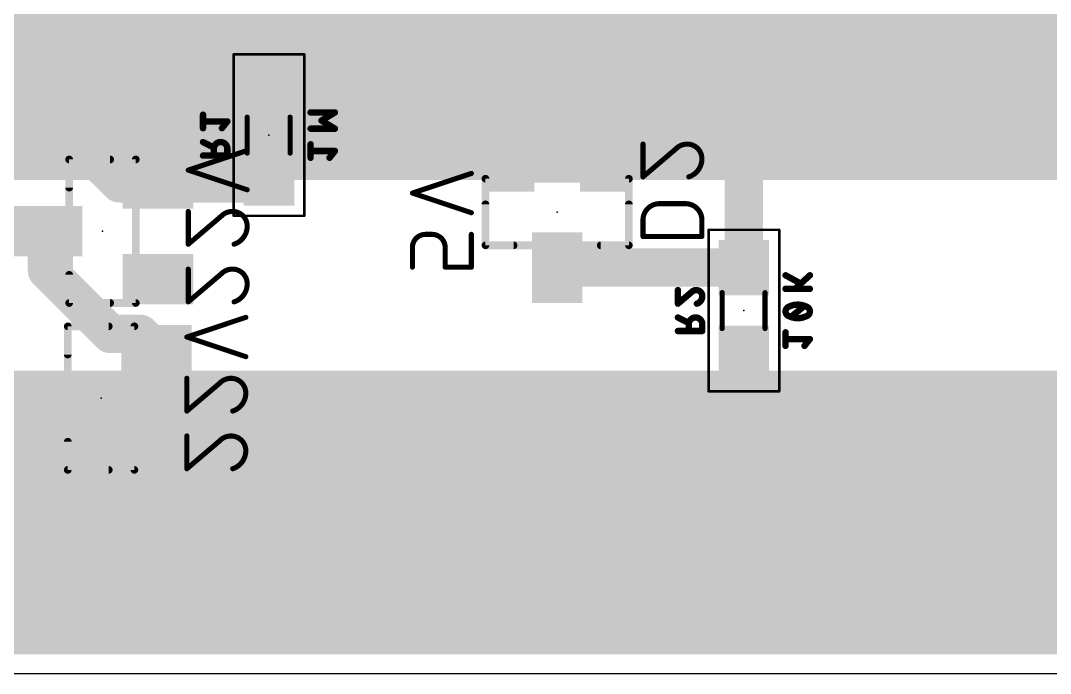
# Model space of a CAD drawing. Extents: x 0 to 6.01, y 0 to 3.
# Drawn here: x 1.206 to 2.01, y 0 to 0.509 of the extents above; entities that cross this region are included whole.
import ezdxf

# ---------------------------------------------------------------- set-up
doc = ezdxf.new("R2010")
doc.units = 0
for name, color, linetype in [('1', 12, 'CONTINUOUS'), ('16', 132, 'CONTINUOUS'), ('18', 110, 'CONTINUOUS'), ('20', 31, 'CONTINUOUS'), ('22', 253, 'CONTINUOUS'), ('24', 53, 'CONTINUOUS'), ('26', 253, 'CONTINUOUS'), ('28', 253, 'CONTINUOUS'), ('40', 132, 'CONTINUOUS'), ('52', 253, 'CONTINUOUS')]:
    doc.layers.add(name, color=color, linetype=linetype)

# ---------------------------------------------------------------- blocks, each defined once
blk = doc.blocks.new('RECT')
blk.add_solid([(-0.5, -0.5), (0.5, -0.5), (-0.5, 0.5), (0.5, 0.5)])
blk = doc.blocks.new('ROUNDV')
at = {"const_width": 0.5}
blk.add_lwpolyline([(0, -0.25, 1), (0, 0.25, 1), (0, -0.25)], format="xyb", dxfattribs=at)

msp = doc.modelspace()

# ---------------------------------------------------------------- linework, layer by layer
at = {"layer": '1'}
for points, const_width in [([(1.931, 0.45), (1.931, 0.687)], 0.03), ([(0.88, 0.51), (2.31, 0.51)], 0.03), ([(1.931, 0.51), (4.246, 0.51)], 0.03), ([(0.86, 0.48), (2.32, 0.48)], 0.03), ([(1.931, 0.48), (4.246, 0.48)], 0.03), ([(0.86, 0.45), (2.32, 0.45)], 0.03), ([(1.974, 0.407), (1.931, 0.45)], 0.03), ([(1.931, 0.45), (4.246, 0.45)], 0.03), ([(0.86, 0.42), (2.32, 0.42)], 0.03), ([(1.961, 0.42), (4.246, 0.42)], 0.03), ([(4.239, 0.407), (1.974, 0.407)], 0.03), ([(2.32, 0.4), (1.18, 0.4)], 0.03), ([(0.693265, 0.2201), (4.1951, 0.2201)], 0.032), ([(0.577, 0.192), (4.642, 0.192)], 0.032), ([(0.68807, 0.16), (4.61, 0.16)], 0.032), ([(0.672782, 0.128), (4.578, 0.128)], 0.032), ([(0.643494, 0.096), (4.546, 0.096)], 0.032), ([(0.395, 0.064), (4.514, 0.064)], 0.032), ([(0.395, 0.032), (4.482, 0.032)], 0.032), ([(4.481, 0.031), (0.395, 0.031)], 0.032)]:
    msp.add_lwpolyline(points, dxfattribs=dict(at, const_width=const_width))
at = {"layer": '1', "const_width": 0.015}
for points in [[(1.931, 0.5175, 1), (1.931, 0.5025)], [(1.931, 0.4875, 1), (1.931, 0.4725)], [(1.936303, 0.455303, 1), (1.925697, 0.444697)], [(1.931, 0.4575, 1), (1.931, 0.4425)], [(1.9235, 0.45, 1), (1.9385, 0.45)], [(1.961, 0.4275, 1), (1.961, 0.4125)], [(1.974, 0.4145, 1), (1.974, 0.3995)], [(1.968697, 0.401697, 1), (1.979303, 0.412303)]]:
    msp.add_lwpolyline(points, format="xyb", dxfattribs=at)
at = {"layer": '16', "const_width": 0.03}
for points in [[(1.7708, 0.6392), (1.7708, 0.316565)], [(1.283307, 0.382402), (1.14, 0.525709)], [(1.54, 0.46), (1.533465, 0.453465)], [(1.533465, 0.453465), (1.4, 0.453465)], [(1.537441, 0.453465), (1.533465, 0.453465)], [(1.587598, 0.403307), (1.537441, 0.453465)], [(1.313307, 0.382402), (1.283307, 0.382402)], [(1.395866, 0.382402), (1.313307, 0.382402)], [(1.4, 0.386535), (1.395866, 0.382402)], [(1.226693, 0.345), (1.226693, 0.314442)], [(1.770672, 0.316693), (1.625, 0.316693)], [(1.7708, 0.316565), (1.770672, 0.316693)], [(1.276221, 0.264913), (1.226693, 0.314442)], [(1.299495, 0.264913), (1.276221, 0.264913)], [(1.312207, 0.252202), (1.299495, 0.264913)], [(1.7708, 0.249635), (1.7708, 0.1908)], [(1.225593, 0.2148), (1.225148, 0.124852)], [(1.7708, 0.1908), (1.77, 0.19)], [(1.23, 0.12), (1.225148, 0.124852)]]:
    msp.add_lwpolyline(points, dxfattribs=at)
at = {"layer": '16', "const_width": 0.015}
for points in [[(1.545303, 0.454697, 1), (1.534697, 0.465303)], [(1.4, 0.460965, 1), (1.4, 0.445965)], [(1.533465, 0.460965, 1), (1.533465, 0.445965)], [(1.542744, 0.458768, 1), (1.532138, 0.448161)], [(1.533465, 0.445965, 1), (1.533465, 0.460965)], [(1.537441, 0.445965, 1), (1.537441, 0.460965)], [(1.528161, 0.458768, 1), (1.538768, 0.448161)], [(1.582295, 0.398004, 1), (1.592902, 0.40861)], [(1.283307, 0.389902, 1), (1.283307, 0.374902)], [(1.278004, 0.377098, 1), (1.28861, 0.387705)], [(1.313307, 0.389902, 1), (1.313307, 0.374902)], [(1.313307, 0.374902, 1), (1.313307, 0.389902)], [(1.390563, 0.387705, 1), (1.401169, 0.377098)], [(1.405303, 0.381232, 1), (1.394697, 0.391839)], [(1.395866, 0.374902, 1), (1.395866, 0.389902)], [(1.234193, 0.345, 1), (1.219193, 0.345)], [(1.625, 0.324193, 1), (1.625, 0.309193)], [(1.775975, 0.321996, 1), (1.765368, 0.31139)], [(1.770672, 0.309193, 1), (1.770672, 0.324193)], [(1.231996, 0.319745, 1), (1.22139, 0.309138)], [(1.219193, 0.314442, 1), (1.234193, 0.314442)], [(1.7633, 0.316565, 1), (1.7783, 0.316565)], [(1.765497, 0.311261, 1), (1.776103, 0.321868)], [(1.276221, 0.272413, 1), (1.276221, 0.257413)], [(1.270918, 0.25961, 1), (1.281525, 0.270217)], [(1.304799, 0.270217, 1), (1.294192, 0.25961)], [(1.299495, 0.257413, 1), (1.299495, 0.272413)], [(1.306904, 0.246898, 1), (1.31751, 0.257505)], [(1.7783, 0.249635, 1), (1.7633, 0.249635)], [(1.233093, 0.214763, 1), (1.218093, 0.214837)], [(1.764697, 0.195303, 1), (1.775303, 0.184697)], [(1.776103, 0.185497, 1), (1.765497, 0.196103)], [(1.7633, 0.1908, 1), (1.7783, 0.1908)], [(1.230451, 0.130156, 1), (1.219844, 0.119549)], [(1.217648, 0.124889, 1), (1.232648, 0.124815)], [(1.224697, 0.114697, 1), (1.235303, 0.125303)]]:
    msp.add_lwpolyline(points, format="xyb", dxfattribs=at)
at = {"layer": '20'}
msp.add_line((0, 0), (6, 0), dxfattribs=at)
at = {"layer": '22', "const_width": 0.006}
for points in [[(1.276, 0.401), (1.244, 0.401)], [(1.244, 0.401), (1.244, 0.379)], [(1.569, 0.366), (1.569, 0.334)], [(1.681, 0.334), (1.681, 0.366)], [(1.569, 0.334), (1.591, 0.334)], [(1.659, 0.334), (1.681, 0.334)], [(1.244, 0.311), (1.244, 0.289)], [(1.244, 0.289), (1.276, 0.289)], [(1.2749, 0.2708), (1.2429, 0.2708)], [(1.2429, 0.2708), (1.2429, 0.2488)], [(1.2429, 0.1808), (1.2429, 0.1588)], [(1.2429, 0.1588), (1.2749, 0.1588)]]:
    msp.add_lwpolyline(points, dxfattribs=at)
at = {"layer": '22', "const_width": 0.003}
for points in [[(1.244, 0.4025, 1), (1.244, 0.3995)], [(1.2455, 0.401, 1), (1.2425, 0.401)], [(1.276, 0.3995, 1), (1.276, 0.4025)], [(1.2425, 0.379, 1), (1.2455, 0.379)], [(1.5705, 0.366, 1), (1.5675, 0.366)], [(1.6825, 0.366, 1), (1.6795, 0.366)], [(1.569, 0.3355, 1), (1.569, 0.3325)], [(1.5675, 0.334, 1), (1.5705, 0.334)], [(1.591, 0.3325, 1), (1.591, 0.3355)], [(1.659, 0.3355, 1), (1.659, 0.3325)], [(1.6795, 0.334, 1), (1.6825, 0.334)], [(1.681, 0.3325, 1), (1.681, 0.3355)], [(1.2455, 0.311, 1), (1.2425, 0.311)], [(1.244, 0.2905, 1), (1.244, 0.2875)], [(1.2425, 0.289, 1), (1.2455, 0.289)], [(1.276, 0.2875, 1), (1.276, 0.2905)], [(1.2429, 0.2723, 1), (1.2429, 0.2693)], [(1.2444, 0.2708, 1), (1.2414, 0.2708)], [(1.2749, 0.2693, 1), (1.2749, 0.2723)], [(1.2414, 0.2488, 1), (1.2444, 0.2488)], [(1.2444, 0.1808, 1), (1.2414, 0.1808)], [(1.2429, 0.1603, 1), (1.2429, 0.1573)], [(1.2749, 0.1573, 1), (1.2749, 0.1603)], [(1.2414, 0.1588, 1), (1.2444, 0.1588)]]:
    msp.add_lwpolyline(points, format="xyb", dxfattribs=at)
at = {"layer": '24'}
for p in [(1.4, 0.42), (1.625, 0.36), (1.27, 0.345), (1.7708, 0.2831), (1.2689, 0.2148)]:
    msp.add_point(p, dxfattribs=at)
at = {"layer": '26'}
for points, const_width in [([(1.3485, 0.425397), (1.3485, 0.435952)], 0.005), ([(1.3675, 0.430674), (1.3485, 0.430674)], 0.005), ([(1.363278, 0.425397), (1.3675, 0.430674)], 0.005), ([(1.3485, 0.414603), (1.356944, 0.410381)], 0.005), ([(1.356944, 0.409325), (1.356944, 0.404048)], 0.005), ([(1.3675, 0.404048), (1.3675, 0.409325)], 0.005), ([(1.692, 0.387445), (1.692, 0.413)], 0.004), ([(1.717555, 0.409167), (1.692, 0.387445)], 0.004), ([(1.3485, 0.404048), (1.3675, 0.404048)], 0.005), ([(1.725222, 0.3665), (1.704778, 0.3665)], 0.004), ([(1.692, 0.353722), (1.692, 0.340945)], 0.004), ([(1.738, 0.340945), (1.738, 0.353722)], 0.004), ([(1.692, 0.340945), (1.738, 0.340945)], 0.004), ([(1.7193, 0.288497), (1.7193, 0.299052)], 0.005), ([(1.729855, 0.297469), (1.7193, 0.288497)], 0.005), ([(1.7193, 0.277703), (1.727744, 0.273481)], 0.005), ([(1.727744, 0.272425), (1.727744, 0.267148)], 0.005), ([(1.7383, 0.267148), (1.7383, 0.272425)], 0.005), ([(1.7193, 0.267148), (1.7383, 0.267148)], 0.005)]:
    msp.add_lwpolyline(points, dxfattribs=dict(at, const_width=const_width))
for points, const_width in [([(1.34975, 0.435952, 1), (1.34725, 0.435952)], 0.0025), ([(1.3485, 0.431924, 1), (1.3485, 0.429424)], 0.0025), ([(1.34725, 0.425397, 1), (1.34975, 0.425397)], 0.0025), ([(1.362302, 0.426178, 1), (1.364254, 0.424616)], 0.0025), ([(1.368476, 0.429894, 1), (1.366524, 0.431455)], 0.0025), ([(1.3675, 0.429424, 1), (1.3675, 0.431924)], 0.0025), ([(1.349059, 0.415721, 1), (1.347941, 0.413485)], 0.0025), ([(1.3675, 0.409325, 1), (1.356944, 0.409325)], 0.005), ([(1.358194, 0.409325, 1), (1.355694, 0.409325)], 0.0025), ([(1.355694, 0.409325, 1), (1.358194, 0.409325)], 0.0025), ([(1.356385, 0.409263, 1), (1.357503, 0.411499)], 0.0025), ([(1.36875, 0.409325, 1), (1.36625, 0.409325)], 0.0025), ([(1.36625, 0.409325, 1), (1.36875, 0.409325)], 0.0025), ([(1.693, 0.413, 1), (1.691, 0.413)], 0.002), ([(1.7265, 0.413, 0.20525), (1.717555, 0.409167)], 0.004), ([(1.716831, 0.409856, 1), (1.71828, 0.408477)], 0.002), ([(1.718203, 0.408405, 1), (1.716908, 0.409929)], 0.002), ([(1.738, 0.4015, 0.414214), (1.7265, 0.413)], 0.004), ([(1.7265, 0.414, 1), (1.7265, 0.412)], 0.002), ([(1.7265, 0.412, 1), (1.7265, 0.414)], 0.002), ([(1.3485, 0.405298, 1), (1.3485, 0.402798)], 0.0025), ([(1.355694, 0.404048, 1), (1.358194, 0.404048)], 0.0025), ([(1.36625, 0.404048, 1), (1.36875, 0.404048)], 0.0025), ([(1.3675, 0.402798, 1), (1.3675, 0.405298)], 0.0025), ([(1.727778, 0.387444, 0.325184), (1.738, 0.4015)], 0.004), ([(1.739, 0.4015, 1), (1.737, 0.4015)], 0.002), ([(1.737, 0.4015, 1), (1.739, 0.4015)], 0.002), ([(1.691352, 0.388206, 1), (1.692648, 0.386683)], 0.002), ([(1.691, 0.387445, 1), (1.693, 0.387445)], 0.002), ([(1.72747, 0.388396, 1), (1.728086, 0.386493)], 0.002), ([(1.704778, 0.3665, 0.414214), (1.692, 0.353722)], 0.004), ([(1.704778, 0.3675, 1), (1.704778, 0.3655)], 0.002), ([(1.704778, 0.3655, 1), (1.704778, 0.3675)], 0.002), ([(1.738, 0.353722, 0.414214), (1.725222, 0.3665)], 0.004), ([(1.725222, 0.3675, 1), (1.725222, 0.3655)], 0.002), ([(1.725222, 0.3655, 1), (1.725222, 0.3675)], 0.002), ([(1.693, 0.353722, 1), (1.691, 0.353722)], 0.002), ([(1.691, 0.353722, 1), (1.693, 0.353722)], 0.002), ([(1.739, 0.353722, 1), (1.737, 0.353722)], 0.002), ([(1.737, 0.353722, 1), (1.739, 0.353722)], 0.002), ([(1.692, 0.341945, 1), (1.692, 0.339945)], 0.002), ([(1.691, 0.340945, 1), (1.693, 0.340945)], 0.002), ([(1.737, 0.340945, 1), (1.739, 0.340945)], 0.002), ([(1.738, 0.339945, 1), (1.738, 0.341945)], 0.002), ([(1.72055, 0.299052, 1), (1.71805, 0.299052)], 0.0025), ([(1.73355, 0.299052, 0.205254), (1.729855, 0.297469)], 0.005), ([(1.72895, 0.298331, 1), (1.730761, 0.296607)], 0.0025), ([(1.730665, 0.296517, 1), (1.729046, 0.298421)], 0.0025), ([(1.7383, 0.294302, 0.414206), (1.73355, 0.299052)], 0.005), ([(1.73355, 0.300302, 1), (1.73355, 0.297802)], 0.0025), ([(1.73355, 0.297802, 1), (1.73355, 0.300302)], 0.0025), ([(1.71849, 0.289449, 1), (1.72011, 0.287544)], 0.0025), ([(1.71805, 0.288497, 1), (1.72055, 0.288497)], 0.0025), ([(1.734078, 0.288497, 0.325199), (1.7383, 0.294302)], 0.005), ([(1.733693, 0.289686, 1), (1.734463, 0.287307)], 0.0025), ([(1.73955, 0.294302, 1), (1.73705, 0.294302)], 0.0025), ([(1.73705, 0.294302, 1), (1.73955, 0.294302)], 0.0025), ([(1.719859, 0.278821, 1), (1.718741, 0.276585)], 0.0025), ([(1.7383, 0.272425, 1), (1.727744, 0.272425)], 0.005), ([(1.728994, 0.272425, 1), (1.726494, 0.272425)], 0.0025), ([(1.726494, 0.272425, 1), (1.728994, 0.272425)], 0.0025), ([(1.727185, 0.272363, 1), (1.728303, 0.274599)], 0.0025), ([(1.73955, 0.272425, 1), (1.73705, 0.272425)], 0.0025), ([(1.73705, 0.272425, 1), (1.73955, 0.272425)], 0.0025), ([(1.7193, 0.268398, 1), (1.7193, 0.265898)], 0.0025), ([(1.726494, 0.267148, 1), (1.728994, 0.267148)], 0.0025), ([(1.73705, 0.267148, 1), (1.73955, 0.267148)], 0.0025), ([(1.7383, 0.265898, 1), (1.7383, 0.268398)], 0.0025)]:
    msp.add_lwpolyline(points, format="xyb", dxfattribs=dict(at, const_width=const_width))
at = {"layer": '28'}
for points, const_width in [([(1.4515, 0.437685), (1.4325, 0.437685)], 0.005), ([(1.440944, 0.431352), (1.4515, 0.437685)], 0.005), ([(1.4325, 0.425019), (1.4515, 0.425019)], 0.005), ([(1.4515, 0.425019), (1.440944, 0.431352)], 0.005), ([(1.4325, 0.402314), (1.4325, 0.41287)], 0.005), ([(1.4515, 0.407592), (1.4325, 0.407592)], 0.005), ([(1.447278, 0.402314), (1.4515, 0.407592)], 0.005), ([(1.337, 0.392667), (1.383, 0.408)], 0.004), ([(1.383, 0.377333), (1.337, 0.392667)], 0.004), ([(1.512, 0.374778), (1.558, 0.390111)], 0.004), ([(1.558, 0.359444), (1.512, 0.374778)], 0.004), ([(1.337, 0.334889), (1.337, 0.360445)], 0.004), ([(1.362555, 0.356611), (1.337, 0.334889)], 0.004), ([(1.522222, 0.342555), (1.527333, 0.342555)], 0.004), ([(1.558, 0.317), (1.558, 0.342555)], 0.004), ([(1.512, 0.317), (1.512, 0.332333)], 0.004), ([(1.537555, 0.332333), (1.537555, 0.317)], 0.004), ([(1.337, 0.289889), (1.337, 0.315445)], 0.004), ([(1.362555, 0.311611), (1.337, 0.289889)], 0.004), ([(1.537555, 0.317), (1.558, 0.317)], 0.004), ([(1.8033, 0.310626), (1.814911, 0.304293)], 0.005), ([(1.8223, 0.310626), (1.810689, 0.30007)], 0.005), ([(1.8033, 0.30007), (1.8223, 0.30007)], 0.005), ([(1.807522, 0.278229), (1.818078, 0.286674)], 0.005), ([(1.3359, 0.262467), (1.3819, 0.2778)], 0.004), ([(1.8033, 0.255574), (1.8033, 0.26613)], 0.005), ([(1.3819, 0.247133), (1.3359, 0.262467)], 0.004), ([(1.8223, 0.260852), (1.8033, 0.260852)], 0.005), ([(1.818078, 0.255574), (1.8223, 0.260852)], 0.005), ([(1.3359, 0.204689), (1.3359, 0.230244)], 0.004), ([(1.361455, 0.226411), (1.3359, 0.204689)], 0.004), ([(1.3359, 0.159689), (1.3359, 0.185245)], 0.004), ([(1.361455, 0.181411), (1.3359, 0.159689)], 0.004)]:
    msp.add_lwpolyline(points, dxfattribs=dict(at, const_width=const_width))
for points, const_width in [([(1.4325, 0.438935, 1), (1.4325, 0.436435)], 0.0025), ([(1.452143, 0.436614, 1), (1.450857, 0.438757)], 0.0025), ([(1.4515, 0.436435, 1), (1.4515, 0.438935)], 0.0025), ([(1.4325, 0.426269, 1), (1.4325, 0.423769)], 0.0025), ([(1.441588, 0.432424, 1), (1.440301, 0.43028)], 0.0025), ([(1.440301, 0.432424, 1), (1.441588, 0.43028)], 0.0025), ([(1.450857, 0.423947, 1), (1.452143, 0.426091)], 0.0025), ([(1.4515, 0.423769, 1), (1.4515, 0.426269)], 0.0025), ([(1.43375, 0.41287, 1), (1.43125, 0.41287)], 0.0025), ([(1.4325, 0.408842, 1), (1.4325, 0.406342)], 0.0025), ([(1.452476, 0.406811, 1), (1.450524, 0.408373)], 0.0025), ([(1.4515, 0.406342, 1), (1.4515, 0.408842)], 0.0025), ([(1.383316, 0.407051, 1), (1.382684, 0.408949)], 0.002), ([(1.43125, 0.402314, 1), (1.43375, 0.402314)], 0.0025), ([(1.446302, 0.403095, 1), (1.448254, 0.401534)], 0.0025), ([(1.337316, 0.393615, 1), (1.336684, 0.391718)], 0.002), ([(1.336684, 0.393615, 1), (1.337316, 0.391718)], 0.002), ([(1.558316, 0.389162, 1), (1.557684, 0.39106)], 0.002), ([(1.382684, 0.376385, 1), (1.383316, 0.378282)], 0.002), ([(1.512316, 0.375726, 1), (1.511684, 0.373829)], 0.002), ([(1.511684, 0.375726, 1), (1.512316, 0.373829)], 0.002), ([(1.338, 0.360445, 1), (1.336, 0.360445)], 0.002), ([(1.3715, 0.360445, 0.20525), (1.362555, 0.356611)], 0.004), ([(1.383, 0.348945, 0.414214), (1.3715, 0.360445)], 0.004), ([(1.3715, 0.361445, 1), (1.3715, 0.359445)], 0.002), ([(1.3715, 0.359445, 1), (1.3715, 0.361445)], 0.002), ([(1.361831, 0.357301, 1), (1.36328, 0.355922)], 0.002), ([(1.363203, 0.355849, 1), (1.361908, 0.357373)], 0.002), ([(1.557684, 0.358496, 1), (1.558316, 0.360393)], 0.002), ([(1.372778, 0.334889, 0.325184), (1.383, 0.348945)], 0.004), ([(1.384, 0.348945, 1), (1.382, 0.348945)], 0.002), ([(1.382, 0.348945, 1), (1.384, 0.348945)], 0.002), ([(1.522222, 0.342555, 0.414214), (1.512, 0.332333)], 0.004), ([(1.522222, 0.343555, 1), (1.522222, 0.341555)], 0.002), ([(1.522222, 0.341555, 1), (1.522222, 0.343555)], 0.002), ([(1.537555, 0.332333, 0.414214), (1.527333, 0.342555)], 0.004), ([(1.527333, 0.343555, 1), (1.527333, 0.341555)], 0.002), ([(1.527333, 0.341555, 1), (1.527333, 0.343555)], 0.002), ([(1.559, 0.342555, 1), (1.557, 0.342555)], 0.002), ([(1.336352, 0.335651, 1), (1.337648, 0.334127)], 0.002), ([(1.336, 0.334889, 1), (1.338, 0.334889)], 0.002), ([(1.37247, 0.33584, 1), (1.373086, 0.333938)], 0.002), ([(1.513, 0.332333, 1), (1.511, 0.332333)], 0.002), ([(1.511, 0.332333, 1), (1.513, 0.332333)], 0.002), ([(1.538555, 0.332333, 1), (1.536555, 0.332333)], 0.002), ([(1.536555, 0.332333, 1), (1.538555, 0.332333)], 0.002), ([(1.338, 0.315445, 1), (1.336, 0.315445)], 0.002), ([(1.3715, 0.315445, 0.20525), (1.362555, 0.311611)], 0.004), ([(1.363203, 0.310849, 1), (1.361908, 0.312373)], 0.002), ([(1.383, 0.303945, 0.414214), (1.3715, 0.315445)], 0.004), ([(1.3715, 0.316445, 1), (1.3715, 0.314445)], 0.002), ([(1.3715, 0.314445, 1), (1.3715, 0.316445)], 0.002), ([(1.511, 0.317, 1), (1.513, 0.317)], 0.002), ([(1.537555, 0.318, 1), (1.537555, 0.316)], 0.002), ([(1.536555, 0.317, 1), (1.538555, 0.317)], 0.002), ([(1.557, 0.317, 1), (1.559, 0.317)], 0.002), ([(1.558, 0.316, 1), (1.558, 0.318)], 0.002), ([(1.361831, 0.312301, 1), (1.36328, 0.310922)], 0.002), ([(1.372778, 0.289889, 0.325184), (1.383, 0.303945)], 0.004), ([(1.384, 0.303945, 1), (1.382, 0.303945)], 0.002), ([(1.803899, 0.311723, 1), (1.802701, 0.309528)], 0.0025), ([(1.814312, 0.303195, 1), (1.81551, 0.30539)], 0.0025), ([(1.823141, 0.309701, 1), (1.821459, 0.311551)], 0.0025), ([(1.382, 0.303945, 1), (1.384, 0.303945)], 0.002), ([(1.8033, 0.30132, 1), (1.8033, 0.29882)], 0.0025), ([(1.809848, 0.300995, 1), (1.81153, 0.299145)], 0.0025), ([(1.8223, 0.29882, 1), (1.8223, 0.30132)], 0.0025), ([(1.336352, 0.290651, 1), (1.337648, 0.289127)], 0.002), ([(1.336, 0.289889, 1), (1.338, 0.289889)], 0.002), ([(1.37247, 0.29084, 1), (1.373086, 0.288938)], 0.002), ([(1.8128, 0.287729, 0.113883), (1.805939, 0.286146)], 0.005), ([(1.819661, 0.286146, 0.113887), (1.8128, 0.287729)], 0.005), ([(1.8128, 0.288979, 1), (1.8128, 0.286479)], 0.0025), ([(1.8128, 0.286479, 1), (1.8128, 0.288979)], 0.0025), ([(1.805939, 0.286146, 0.320454), (1.8033, 0.282452)], 0.005), ([(1.8033, 0.282452, 0.320459), (1.805939, 0.278757)], 0.005), ([(1.80455, 0.282452, 1), (1.80205, 0.282452)], 0.0025), ([(1.80205, 0.282452, 1), (1.80455, 0.282452)], 0.0025), ([(1.805391, 0.28727, 1), (1.806486, 0.285022)], 0.0025), ([(1.806344, 0.284964, 1), (1.805533, 0.287328)], 0.0025), ([(1.818859, 0.285698, 1), (1.817297, 0.28765)], 0.0025), ([(1.8223, 0.282452, 0.320462), (1.819661, 0.286146)], 0.005), ([(1.819661, 0.278757, 0.320468), (1.8223, 0.282452)], 0.005), ([(1.820066, 0.287328, 1), (1.819256, 0.284964)], 0.0025), ([(1.819113, 0.285022, 1), (1.820209, 0.28727)], 0.0025), ([(1.82355, 0.282452, 1), (1.82105, 0.282452)], 0.0025), ([(1.82105, 0.282452, 1), (1.82355, 0.282452)], 0.0025), ([(1.382216, 0.276851, 1), (1.381584, 0.278749)], 0.002), ([(1.805939, 0.278757, 0.113884), (1.8128, 0.277174)], 0.005), ([(1.806486, 0.279881, 1), (1.805391, 0.277634)], 0.0025), ([(1.805533, 0.277575, 1), (1.806344, 0.27994)], 0.0025), ([(1.806741, 0.279205, 1), (1.808303, 0.277253)], 0.0025), ([(1.8128, 0.277174, 0.113888), (1.819661, 0.278757)], 0.005), ([(1.8128, 0.278424, 1), (1.8128, 0.275924)], 0.0025), ([(1.8128, 0.275924, 1), (1.8128, 0.278424)], 0.0025), ([(1.819256, 0.27994, 1), (1.820066, 0.277575)], 0.0025), ([(1.820209, 0.277634, 1), (1.819113, 0.279881)], 0.0025), ([(1.80455, 0.26613, 1), (1.80205, 0.26613)], 0.0025), ([(1.336216, 0.263415, 1), (1.335584, 0.261518)], 0.002), ([(1.335584, 0.263415, 1), (1.336216, 0.261518)], 0.002), ([(1.8033, 0.262102, 1), (1.8033, 0.259602)], 0.0025), ([(1.817102, 0.256355, 1), (1.819054, 0.254793)], 0.0025), ([(1.823276, 0.260071, 1), (1.821324, 0.261633)], 0.0025), ([(1.8223, 0.259602, 1), (1.8223, 0.262102)], 0.0025), ([(1.80205, 0.255574, 1), (1.80455, 0.255574)], 0.0025), ([(1.381584, 0.246185, 1), (1.382216, 0.248082)], 0.002), ([(1.3369, 0.230244, 1), (1.3349, 0.230244)], 0.002), ([(1.3704, 0.230244, 0.20525), (1.361455, 0.226411)], 0.004), ([(1.360731, 0.227101, 1), (1.36218, 0.225722)], 0.002), ([(1.362103, 0.225649, 1), (1.360808, 0.227173)], 0.002), ([(1.3819, 0.218744, 0.414214), (1.3704, 0.230244)], 0.004), ([(1.3704, 0.231244, 1), (1.3704, 0.229244)], 0.002), ([(1.3704, 0.229244, 1), (1.3704, 0.231244)], 0.002), ([(1.371678, 0.204689, 0.325184), (1.3819, 0.218744)], 0.004), ([(1.3829, 0.218744, 1), (1.3809, 0.218744)], 0.002), ([(1.3809, 0.218744, 1), (1.3829, 0.218744)], 0.002), ([(1.335252, 0.205451, 1), (1.336548, 0.203927)], 0.002), ([(1.3349, 0.204689, 1), (1.3369, 0.204689)], 0.002), ([(1.37137, 0.20564, 1), (1.371986, 0.203738)], 0.002), ([(1.3369, 0.185245, 1), (1.3349, 0.185245)], 0.002), ([(1.3704, 0.185245, 0.20525), (1.361455, 0.181411)], 0.004), ([(1.3819, 0.173745, 0.414214), (1.3704, 0.185245)], 0.004), ([(1.3704, 0.186245, 1), (1.3704, 0.184245)], 0.002), ([(1.3704, 0.184245, 1), (1.3704, 0.186245)], 0.002), ([(1.360731, 0.182101, 1), (1.36218, 0.180722)], 0.002), ([(1.362103, 0.180649, 1), (1.360808, 0.182173)], 0.002), ([(1.371678, 0.159689, 0.325184), (1.3819, 0.173745)], 0.004), ([(1.3829, 0.173745, 1), (1.3809, 0.173745)], 0.002), ([(1.3809, 0.173745, 1), (1.3829, 0.173745)], 0.002), ([(1.335252, 0.160451, 1), (1.336548, 0.158927)], 0.002), ([(1.37137, 0.16064, 1), (1.371986, 0.158738)], 0.002), ([(1.3349, 0.159689, 1), (1.3369, 0.159689)], 0.002)]:
    msp.add_lwpolyline(points, format="xyb", dxfattribs=dict(at, const_width=const_width))
at = {"layer": '40', "const_width": 0.002}
for points in [[(1.372441, 0.482992), (1.372441, 0.357008)], [(1.427559, 0.482992), (1.372441, 0.482992)], [(1.427559, 0.357008), (1.427559, 0.482992)], [(1.372441, 0.357008), (1.427559, 0.357008)], [(1.743241, 0.346092), (1.743241, 0.220108)], [(1.798359, 0.346092), (1.743241, 0.346092)], [(1.798359, 0.220108), (1.798359, 0.346092)], [(1.743241, 0.220108), (1.798359, 0.220108)]]:
    msp.add_lwpolyline(points, dxfattribs=at)
at = {"layer": '40', "const_width": 0.001}
for points in [[(1.372941, 0.482992, 1), (1.371941, 0.482992)], [(1.372441, 0.483492, 1), (1.372441, 0.482492)], [(1.428059, 0.482992, 1), (1.427059, 0.482992)], [(1.427559, 0.482492, 1), (1.427559, 0.483492)], [(1.372441, 0.357508, 1), (1.372441, 0.356508)], [(1.371941, 0.357008, 1), (1.372941, 0.357008)], [(1.427059, 0.357008, 1), (1.428059, 0.357008)], [(1.427559, 0.356508, 1), (1.427559, 0.357508)], [(1.743741, 0.346092, 1), (1.742741, 0.346092)], [(1.743241, 0.346592, 1), (1.743241, 0.345592)], [(1.798859, 0.346092, 1), (1.797859, 0.346092)], [(1.798359, 0.345592, 1), (1.798359, 0.346592)], [(1.743241, 0.220608, 1), (1.743241, 0.219608)], [(1.742741, 0.220108, 1), (1.743741, 0.220108)], [(1.797859, 0.220108, 1), (1.798859, 0.220108)], [(1.798359, 0.219608, 1), (1.798359, 0.220608)]]:
    msp.add_lwpolyline(points, format="xyb", dxfattribs=at)
at = {"layer": '52'}
for points, const_width in [([(1.382992, 0.434016), (1.382992, 0.405984)], 0.004), ([(1.416496, 0.434016), (1.416496, 0.405984)], 0.004), ([(1.296, 0.401), (1.244, 0.401)], 0.006), ([(1.244, 0.401), (1.244, 0.289)], 0.006), ([(1.296, 0.289), (1.296, 0.401)], 0.006), ([(1.681, 0.386), (1.569, 0.386)], 0.006), ([(1.569, 0.386), (1.569, 0.334)], 0.006), ([(1.681, 0.334), (1.681, 0.386)], 0.006), ([(1.569, 0.334), (1.681, 0.334)], 0.006), ([(1.753792, 0.297116), (1.753792, 0.269084)], 0.004), ([(1.787296, 0.297116), (1.787296, 0.269084)], 0.004), ([(1.244, 0.289), (1.296, 0.289)], 0.006), ([(1.2949, 0.2708), (1.2429, 0.2708)], 0.006), ([(1.2429, 0.2708), (1.2429, 0.1588)], 0.006), ([(1.2949, 0.1588), (1.2949, 0.2708)], 0.006), ([(1.2429, 0.1588), (1.2949, 0.1588)], 0.006)]:
    msp.add_lwpolyline(points, dxfattribs=dict(at, const_width=const_width))
for points, const_width in [([(1.383992, 0.434016, 1), (1.381992, 0.434016)], 0.002), ([(1.417496, 0.434016, 1), (1.415496, 0.434016)], 0.002), ([(1.244, 0.4025, 1), (1.244, 0.3995)], 0.003), ([(1.2455, 0.401, 1), (1.2425, 0.401)], 0.003), ([(1.2975, 0.401, 1), (1.2945, 0.401)], 0.003), ([(1.296, 0.3995, 1), (1.296, 0.4025)], 0.003), ([(1.381992, 0.405984, 1), (1.383992, 0.405984)], 0.002), ([(1.415496, 0.405984, 1), (1.417496, 0.405984)], 0.002), ([(1.569, 0.3875, 1), (1.569, 0.3845)], 0.003), ([(1.5705, 0.386, 1), (1.5675, 0.386)], 0.003), ([(1.6825, 0.386, 1), (1.6795, 0.386)], 0.003), ([(1.681, 0.3845, 1), (1.681, 0.3875)], 0.003), ([(1.569, 0.3355, 1), (1.569, 0.3325)], 0.003), ([(1.5675, 0.334, 1), (1.5705, 0.334)], 0.003), ([(1.6795, 0.334, 1), (1.6825, 0.334)], 0.003), ([(1.681, 0.3325, 1), (1.681, 0.3355)], 0.003), ([(1.754792, 0.297116, 1), (1.752792, 0.297116)], 0.002), ([(1.788296, 0.297116, 1), (1.786296, 0.297116)], 0.002), ([(1.244, 0.2905, 1), (1.244, 0.2875)], 0.003), ([(1.2425, 0.289, 1), (1.2455, 0.289)], 0.003), ([(1.2945, 0.289, 1), (1.2975, 0.289)], 0.003), ([(1.296, 0.2875, 1), (1.296, 0.2905)], 0.003), ([(1.2429, 0.2723, 1), (1.2429, 0.2693)], 0.003), ([(1.2444, 0.2708, 1), (1.2414, 0.2708)], 0.003), ([(1.2964, 0.2708, 1), (1.2934, 0.2708)], 0.003), ([(1.2949, 0.2693, 1), (1.2949, 0.2723)], 0.003), ([(1.752792, 0.269084, 1), (1.754792, 0.269084)], 0.002), ([(1.786296, 0.269084, 1), (1.788296, 0.269084)], 0.002), ([(1.2429, 0.1603, 1), (1.2429, 0.1573)], 0.003), ([(1.2949, 0.1573, 1), (1.2949, 0.1603)], 0.003), ([(1.2414, 0.1588, 1), (1.2444, 0.1588)], 0.003), ([(1.2934, 0.1588, 1), (1.2964, 0.1588)], 0.003)]:
    msp.add_lwpolyline(points, format="xyb", dxfattribs=dict(at, const_width=const_width))

# ---------------------------------------------------------------- block references
at = {"layer": '16', "rotation": 270}
for p, xscale, yscale in [((1.4, 0.453465), 0.043307, 0.03937), ((1.313307, 0.382402), 0.03937, 0.055118), ((1.4, 0.386535), 0.043307, 0.03937), ((1.226693, 0.345), 0.03937, 0.055118), ((1.7708, 0.316565), 0.043307, 0.03937), ((1.313307, 0.307598), 0.03937, 0.055118), ((1.312207, 0.252202), 0.03937, 0.055118), ((1.7708, 0.249635), 0.043307, 0.03937), ((1.225593, 0.2148), 0.03937, 0.055118), ((1.312207, 0.177398), 0.03937, 0.055118)]:
    msp.add_blockref('RECT', p, dxfattribs=dict(at, xscale=xscale, yscale=yscale))
at = {"layer": '16', "xscale": 0.03937, "yscale": 0.055118}
for p in [(1.587598, 0.403307), (1.662402, 0.403307), (1.625, 0.316693)]:
    msp.add_blockref('RECT', p, dxfattribs=at)
at = {"layer": '18', "xscale": 0.02778, "yscale": 0.02778}
for p in [(1.54, 0.46), (1.54, 0.46), (1.77, 0.19), (1.77, 0.19), (1.23, 0.12), (1.23, 0.12)]:
    msp.add_blockref('ROUNDV', p, dxfattribs=at)
at = {"layer": '52', "rotation": 270}
for p, xscale, yscale in [((1.399799, 0.443156), 0.019689, 0.037402), ((1.399799, 0.397156), 0.019689, 0.037402), ((1.3095, 0.382), 0.018, 0.023), ((1.2305, 0.345), 0.018, 0.023), ((1.3095, 0.308), 0.018, 0.023), ((1.770599, 0.306256), 0.019689, 0.037402), ((1.770599, 0.260256), 0.019689, 0.037402), ((1.3084, 0.2518), 0.018, 0.023), ((1.2294, 0.2148), 0.018, 0.023), ((1.3084, 0.1778), 0.018, 0.023)]:
    msp.add_blockref('RECT', p, dxfattribs=dict(at, xscale=xscale, yscale=yscale))
at = {"layer": '52', "xscale": 0.018, "yscale": 0.023}
for p in [(1.588, 0.3995), (1.662, 0.3995), (1.625, 0.3205)]:
    msp.add_blockref('RECT', p, dxfattribs=at)

doc.saveas('drawing.dxf')
